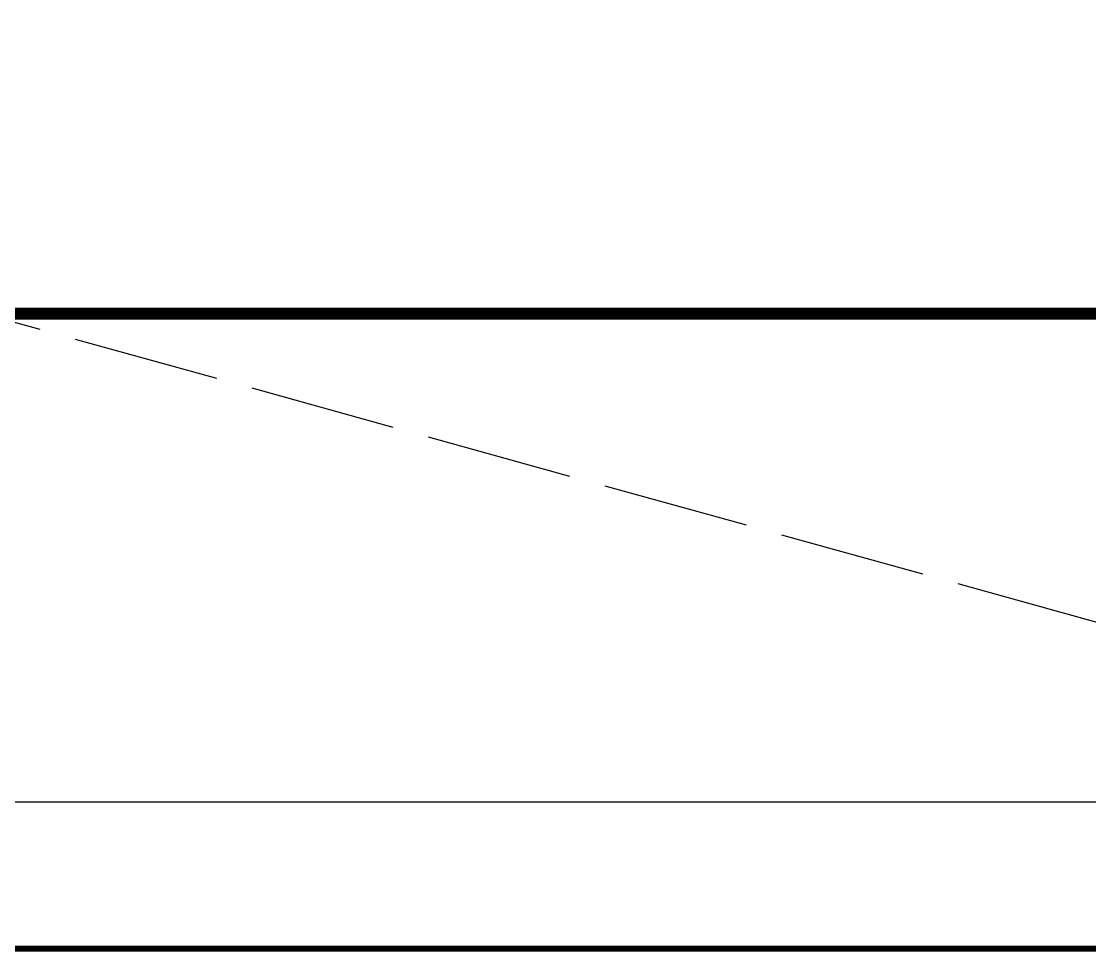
# Model space of a CAD drawing. Header units: inches. Extents: x -26985 to 86262, y -10753 to 149570.
# Drawn here: x -5401 to -4527, y 45364 to 46126 of the extents above; entities that cross this region are included whole.
import ezdxf

# ---------------------------------------------------------------- set-up
doc = ezdxf.new("R2010")
doc.units = ezdxf.units.IN
doc.header["$MEASUREMENT"] = 0
doc.linetypes.add('ACAD_ISO02W100', pattern=[15, 12, -3])
for name, color, linetype in [('JY', 7, 'Continuous'), ('JYKC', 4, 'Continuous'), ('JYKC-YM', 4, 'Continuous')]:
    doc.layers.add(name, color=color, linetype=linetype)

# ---------------------------------------------------------------- blocks, each defined once
blk = doc.blocks.new('2135136')
at = {"layer": 'JY', "color": 1, "linetype": 'ACAD_ISO02W100', "lineweight": -3, "ltscale": 10}
blk.add_line((49008.31, -7605.83), (50188.39, -3345.83), dxfattribs=at)
at = {"layer": 'JY', "color": 5, "linetype": 'ACAD_ISO02W100', "lineweight": -3, "ltscale": 20, "const_width": 10}
blk.add_lwpolyline([(49788.39, -3175.83), (49788.39, -9045.83)], dxfattribs=at)
at = {"layer": 'JYKC', "color": 1, "linetype": 'Continuous', "lineweight": -3}
blk.add_line((50188.39, -3125.83), (50188.39, -8925.83), dxfattribs=at)
at = {"layer": 'JYKC-YM', "color": 7, "linetype": 'Continuous', "lineweight": -3}
for p, q in [((50308.39, -3225.83), (50308.39, -7455.83)), ((50188.39, -3345.83), (50188.39, -7805.83))]:
    blk.add_line(p, q, dxfattribs=at)
at = {"layer": 'JYKC-YM', "color": 2, "linetype": 'Continuous', "lineweight": -3, "const_width": 5}
blk.add_lwpolyline([(50308.39, -6435.83), (50308.39, -3225.83)], dxfattribs=at)

msp = doc.modelspace()

# ---------------------------------------------------------------- block references
at = {"layer": 'JYKC', "color": 0, "linetype": 'Continuous', "lineweight": -3, "rotation": 270}
msp.add_blockref('2135136', (-642.72, 95675.3), dxfattribs=at)

doc.saveas('drawing.dxf')
